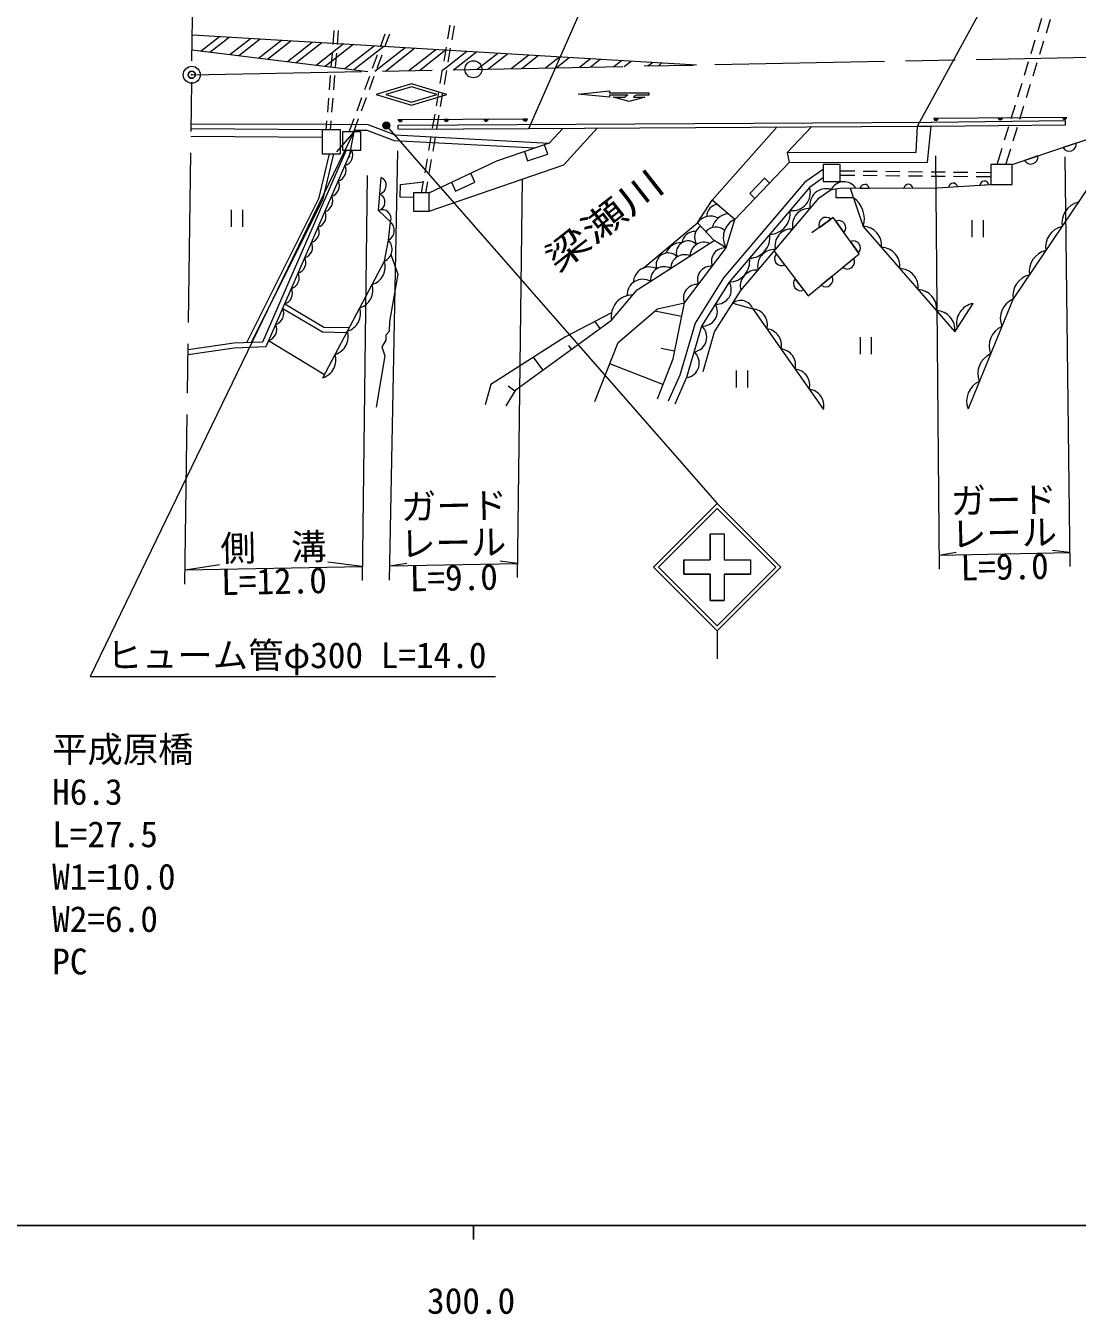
# Model space of a CAD drawing. Units: millimetres, scale not verified. Extents: x 40000 to 680000, y 20000 to 380000.
# Drawn here: x 336342 to 410716, y 198715 to 289838 of the extents above; entities that cross this region are included whole.
import ezdxf
from ezdxf.enums import TextEntityAlignment as Align

# ---------------------------------------------------------------- set-up
doc = ezdxf.new("R2010")
doc.units = ezdxf.units.MM
doc.header["$LTSCALE"] = 1000
doc.header["$PDMODE"] = 32
doc.header["$PDSIZE"] = 500
doc.linetypes.add('CHAIN', pattern=[18.5, 12, -1.5, 3.5, -1.5])
for name, color, linetype, lineweight in [('M-BGD', 7, 'Continuous', 13), ('M-BMK', 2, 'CHAIN', 13), ('M-BMK-SRVR', 3, 'Continuous', 13), ('M-STR-HTXT', 7, 'Continuous', 13), ('M-STR-STR1', 1, 'Continuous', 13), ('M-STR-STRC', 7, 'Continuous', 13), ('M-TTL-BAND', 7, 'Continuous', 25)]:
    doc.layers.add(name, color=color, linetype=linetype, lineweight=lineweight)
doc.layers.add('M-BMK-HTXT', color=7, linetype='Continuous')
doc.layers.add('M-OTRS', color=6, linetype='Continuous')
doc.styles.add('ＭＳ ゴシック', font='')
doc.styles.get('ＭＳ ゴシック').set_extended_font_data('MS Gothic')

msp = doc.modelspace()

# ---------------------------------------------------------------- hatches: boundary and pattern name
at = {"layer": 'M-BGD'}
for points in [[(362682, 283217), (362982, 283218, -0.41421), (362833, 283067, -0.41421)], [(365943, 283228), (366243, 283229, -0.41421), (366093, 283079, -0.41421)], [(368756, 283238), (369056, 283239, -0.41421), (368906, 283089, -0.41421)], [(371521, 283248), (371821, 283249, -0.41421), (371672, 283098, -0.41421)], [(400876, 283296), (400576, 283293, 0.41464), (400727, 283144, 0.41464)], [(405422, 283335), (405122, 283333, 0.41464), (405273, 283184, 0.41464)], [(409968, 283375), (409668, 283372, 0.41464), (409819, 283223, 0.41464)]]:
    msp.add_hatch(color=256, dxfattribs=at).paths.add_polyline_path(points)
at = {"layer": 'M-STR-HTXT'}
msp.add_hatch(color=256, dxfattribs=at).paths.add_polyline_path([(362066, 282901, -1), (361626, 282662, -1)])

# ---------------------------------------------------------------- linework, layer by layer
at = {"layer": 'M-BGD'}
for p, q in [((366198, 288904), (366366, 289890)), ((366493, 288850), (366661, 289835)), ((407924, 289408), (408218, 290364)), ((408534, 289349), (408827, 290305)), ((358082, 288508), (358162, 289504)), ((358383, 288508), (358463, 289504)), ((361429, 288339), (361773, 289277)), ((361748, 288339), (362093, 289277)), ((365929, 287327), (366097, 288313)), ((366224, 287273), (366392, 288258)), ((407455, 287878), (407748, 288834)), ((408064, 287820), (408358, 288776)), ((357954, 286913), (358034, 287910)), ((358255, 286913), (358335, 287910)), ((360877, 286837), (361222, 287775)), ((361197, 286837), (361541, 287776)), ((406985, 286349), (407279, 287305)), ((407595, 286290), (407888, 287246)), ((357826, 285318), (357906, 286315)), ((358127, 285318), (358207, 286315)), ((360326, 285335), (360670, 286274)), ((360645, 285335), (360990, 286274)), ((365659, 285750), (365828, 286735)), ((365954, 285695), (366123, 286681)), ((406515, 284819), (406809, 285775)), ((407125, 284761), (407419, 285717)), ((357697, 283723), (357778, 284720)), ((357998, 283723), (358079, 284720)), ((359774, 283833), (360119, 284772)), ((360094, 283833), (360438, 284772)), ((365390, 284173), (365558, 285158)), ((365685, 284118), (365853, 285104)), ((365121, 282595), (365289, 283581)), ((365416, 282541), (365584, 283527)), ((406046, 283290), (406339, 284246)), ((406655, 283231), (406949, 284187)), ((357309, 282489), (348035, 282555)), ((357630, 282880), (348039, 282855)), ((358609, 282489), (357309, 282489)), ((357309, 282489), (357309, 280789)), ((357598, 282489), (357649, 283125)), ((357899, 282489), (357950, 283125)), ((358609, 280789), (358609, 282489)), ((359225, 282336), (359567, 283270)), ((359544, 282337), (359887, 283270)), ((362682, 283217), (371821, 283249)), ((362682, 283217), (362982, 283218)), ((362685, 282517), (362683, 282817)), ((362685, 282517), (371923, 282569)), ((365943, 283228), (366243, 283229)), ((368756, 283238), (369056, 283239)), ((371521, 283248), (371821, 283249)), ((400576, 283293), (409968, 283375)), ((405576, 281760), (405870, 282716)), ((406186, 281702), (406479, 282657)), ((409892, 282839), (409889, 283139)), ((357309, 281939), (348028, 282005)), ((364851, 281018), (365020, 282004)), ((365147, 280964), (365315, 281950)), ((357309, 280789), (358609, 280789)), ((371613, 280941), (371840, 280278)), ((371840, 280278), (373259, 280764)), ((373259, 280764), (373032, 281427)), ((405041, 280019), (405400, 281187)), ((405669, 280019), (406010, 281128)), ((410650, 281539), (409710, 281224)), ((364582, 279441), (364751, 280427)), ((364877, 279387), (365046, 280372)), ((407930, 280629), (406990, 280315)), ((364341, 278029), (364481, 278850)), ((368109, 278772), (367812, 279406)), ((388589, 279056), (387550, 277973)), ((388949, 278710), (388589, 279056)), ((393940, 279579), (394973, 279569)), ((393940, 279279), (394973, 279269)), ((395573, 279563), (396573, 279552)), ((395573, 279263), (396573, 279252)), ((397173, 279546), (398173, 279536)), ((397173, 279246), (398173, 279236)), ((398773, 279529), (399772, 279519)), ((398773, 279229), (399772, 279219)), ((400372, 279513), (401372, 279502)), ((400372, 279213), (401372, 279202)), ((401972, 279496), (402972, 279486)), ((401972, 279196), (402972, 279186)), ((403572, 279479), (404605, 279469)), ((403572, 279179), (404605, 279169)), ((364646, 278029), (364776, 278795)), ((366453, 278771), (366750, 278137)), ((366750, 278137), (368109, 278772)), ((387550, 277973), (387911, 277627)), ((395373, 278356), (395999, 278358)), ((398451, 278364), (399076, 278366)), ((401626, 278424), (402250, 278464)), ((403836, 278568), (404461, 278609)), ((383848, 275894), (384905, 277508)), ((350876, 276811), (350876, 275611)), ((351676, 276811), (351676, 275611)), ((392480, 275573), (393285, 276149)), ((379991, 272681), (383848, 275894)), ((383848, 275894), (385030, 274643)), ((393633, 276021), (394209, 275216)), ((403264, 276092), (403264, 274892)), ((404064, 276092), (404064, 274892)), ((385888, 274122), (385030, 274643)), ((394667, 274576), (395243, 273771)), ((390031, 272923), (389433, 273714)), ((394903, 273379), (394138, 272749)), ((391369, 271152), (390772, 271942)), ((393374, 272119), (392610, 271488)), ((376970, 268431), (376603, 268936)), ((382728, 269266), (380836, 269649)), ((353521, 267578), (357468, 265186)), ((374945, 266964), (374762, 267216)), ((382232, 266816), (381286, 267007)), ((395351, 267813), (395351, 266613)), ((396151, 267813), (396151, 266613)), ((372921, 265497), (372261, 266407)), ((381411, 264461), (377656, 265936)), ((386583, 265465), (386583, 264265)), ((387383, 265465), (387383, 264265)), ((370942, 263990), (370461, 264360))]:
    msp.add_line(p, q, dxfattribs=at)
for points in [[(406105, 280019), (414488, 282823), (427281, 283304), (442735, 284822), (453813, 286213)], [(357630, 282880), (360532, 282856), (362482, 282114), (373367, 281541)], [(362683, 282817), (400403, 283032), (409889, 283139)], [(364868, 276729), (374412, 279996), (376759, 282597)], [(364868, 276729), (374412, 279996), (376759, 282597)], [(364868, 278029), (369671, 280276), (373388, 281548), (374322, 282583)], [(386491, 276147), (384905, 277508), (389461, 282669)], [(391929, 282683), (390195, 280875), (390195, 280875), (390348, 280168), (386491, 276147)], [(390195, 280875), (399329, 280891), (399418, 282726)], [(390348, 280168), (400113, 280185), (400372, 282732)], [(399418, 282726), (400405, 282732), (409892, 282839)], [(414488, 282823), (406177, 270516), (402994, 262742)], [(359591, 282464), (360456, 282457), (362398, 281718), (372353, 281194)], [(359393, 281037), (353326, 267130), (351080, 267041), (347821, 266572)], [(359011, 281036), (353093, 267471), (351048, 267390), (347825, 266926)], [(357805, 280789), (357050, 277610), (351948, 267425)], [(358113, 280789), (357334, 277507), (352291, 267439)], [(357343, 264949), (361706, 273194), (362001, 274668), (362137, 275980), (361288, 276766), (361474, 279112)], [(392740, 279684), (391449, 278775), (385702, 272002), (383680, 268812), (382615, 265128), (381787, 263283)], [(392740, 279073), (391789, 278403), (386106, 271705), (384140, 268604), (383085, 264955), (382243, 263078)], [(363768, 277692), (362829, 277709), (362846, 278607), (364474, 278808)], [(384253, 265394), (385061, 268189), (386913, 271111), (392469, 277659), (393316, 278255), (393949, 278352), (400812, 278370), (404605, 278619)], [(393632, 278304), (393637, 277689), (394871, 277701)], [(394645, 278354), (395578, 275652), (402057, 268199), (403363, 270201)], [(381015, 263453), (382123, 266273), (382927, 270246), (385888, 274122), (386491, 276147)], [(389287, 273908), (391689, 270729), (395293, 273701), (393454, 276270), (391951, 275194)], [(370311, 262969), (371023, 264121), (377779, 269017), (379590, 271162), (385030, 274643)], [(362171, 273659), (362660, 272270), (362068, 268912), (362043, 268214), (361820, 267951), (361806, 267594), (361530, 267128), (361734, 266504), (361128, 262863)], [(354514, 269854), (357326, 268181), (359038, 268152)], [(354655, 270177), (357425, 268529), (359221, 268499)], [(376599, 263259), (378250, 267441), (381026, 269812), (382927, 270246)], [(386348, 270219), (387768, 269821), (392759, 262704)], [(377779, 269547), (374462, 267824), (369232, 264456), (368847, 263020)]]:
    msp.add_lwpolyline(points, dxfattribs=at)
for points in [[(358734, 282336), (358734, 281036), (360034, 281037), (360034, 282337)], [(392740, 280030), (392740, 278830), (393940, 278829), (393940, 280029)], [(406105, 278619), (406105, 280019), (404605, 280019), (404605, 278619)], [(363768, 278029), (363768, 276729), (364868, 276729), (364868, 278029)]]:
    msp.add_lwpolyline(points, close=True, dxfattribs=at)
for centre, radius, start, end in [((362832, 283217), 150, 180.20219, 0.20219), ((366093, 283229), 150, 180.20219, 0.20219), ((368906, 283239), 150, 180.20219, 0.20219), ((371671, 283248), 150, 180.20219, 0.20219), ((400726, 283294), 150, 180.41329, 0.57935), ((405272, 283334), 150, 180.41329, 0.57935), ((409818, 283373), 150, 180.41329, 0.57935), ((358700, 280692), 773, 286.43597, 26.42325), ((410149, 281474), 505, 209.66532, 7.32351), ((358226, 279606), 773, 286.43597, 26.42325), ((407429, 280565), 505, 209.66532, 7.32351), ((357753, 278520), 773, 286.43597, 26.42325), ((361222, 278542), 623, 284.72791, 66.1937), ((404152, 278534), 318, 13.63849, 173.85623), ((361129, 277369), 623, 284.72791, 66.1937), ((390557, 278045), 1283, 263.19962, 16.17187), ((392954, 277162), 1152, 71.67669, 192.81898), ((394211, 277808), 1001, 33.15974, 153.46185), ((395686, 278302), 318, 10.04005, 170.25778), ((398764, 278310), 318, 10.04005, 170.25778), ((401941, 278390), 318, 13.63849, 173.85623), ((357279, 277435), 773, 286.43597, 26.42325), ((385319, 276384), 808, 93.1314, 182.2861), ((393803, 276186), 1854, 343.26114, 54.82152), ((411154, 275864), 1531, 103.63556, 188.2994), ((356805, 276349), 773, 286.43597, 26.42325), ((361561, 276210), 620, 338.24322, 116.14499), ((384765, 275274), 1107, 60.67594, 145.8999), ((386124, 275287), 1254, 94.04619, 167.18972), ((387109, 274861), 1427, 115.66649, 211.16088), ((388911, 276586), 1505, 272.30635, 7.06512), ((391731, 275745), 1165, 85.07039, 194.3011), ((392939, 275782), 505, 46.76078, 204.41897), ((356331, 275263), 773, 286.43597, 26.42325), ((361606, 275372), 807, 299.26682, 48.90632), ((383674, 274353), 940, 86.06958, 171.59531), ((384565, 274880), 923, 122.37872, 212.79979), ((385145, 274677), 921, 47.23741, 140.03833), ((390501, 274296), 1165, 85.07039, 194.3011), ((393841, 275562), 505, 316.76078, 114.41897), ((395536, 274306), 1346, 353.8151, 88.1856), ((410000, 274155), 1531, 103.63556, 188.2994), ((355858, 274177), 773, 286.43597, 26.42325), ((361329, 274036), 923, 294.1463, 43.25232), ((382687, 273353), 1139, 87.17809, 159.02487), ((383197, 273781), 841, 45.30881, 199.92322), ((384315, 273557), 977, 65.47459, 179.75745), ((387478, 274897), 1505, 272.30635, 7.06512), ((394876, 274117), 505, 316.76078, 114.41897), ((355384, 273091), 773, 286.43597, 26.42325), ((381777, 272925), 849, 42.12376, 198.95239), ((382933, 272672), 977, 65.47459, 179.75745), ((385797, 273169), 958, 84.524, 200.7105), ((386045, 273209), 1505, 272.30635, 7.06512), ((389272, 272848), 1165, 85.07039, 194.3011), ((389810, 273377), 505, 138.24801, 295.9062), ((394459, 273139), 505, 230.67506, 28.33325), ((396831, 272816), 1346, 353.8151, 88.1856), ((408846, 272446), 1531, 103.63556, 188.2994), ((360470, 272792), 1299, 286.22615, 17.99302), ((380450, 271646), 1132, 62.42786, 178.19773), ((381486, 271849), 950, 60.40821, 184.8238), ((384810, 271877), 958, 84.524, 200.7105), ((388043, 271399), 1165, 85.07039, 194.3011), ((398127, 271325), 1346, 353.8151, 88.1856), ((354910, 272005), 773, 286.43597, 26.42325), ((379997, 270773), 1134, 61.44393, 181.40914), ((385214, 271184), 1033, 264.97254, 30.28544), ((391148, 271606), 505, 138.24801, 295.9062), ((392930, 271879), 505, 230.67506, 28.33325), ((407692, 270737), 1531, 103.63556, 188.2994), ((354436, 270919), 773, 286.43597, 26.42325), ((359598, 271143), 1299, 286.22615, 17.99302), ((379276, 269283), 1520, 89.59649, 190.06306), ((383822, 270585), 958, 84.524, 200.7105), ((399423, 269834), 1346, 353.8151, 88.1856), ((353788, 269493), 810, 286.43597, 26.42325), ((358725, 269495), 1299, 286.22615, 17.99302), ((384231, 269633), 1033, 264.97254, 30.28544), ((386908, 269484), 924, 21.38645, 127.27336), ((387656, 268681), 1146, 345.68455, 84.40177), ((403597, 268802), 1418, 99.50047, 194.28274), ((406795, 269129), 1519, 114.00198, 201.46799), ((400719, 268344), 1346, 353.8151, 88.1856), ((353292, 268356), 810, 286.43597, 26.42325), ((357852, 267846), 1299, 286.22615, 17.99302), ((383472, 267809), 1039, 277.79708, 49.94028), ((388654, 267258), 1146, 345.68455, 84.40177), ((405999, 267185), 1519, 114.00198, 201.46799), ((356980, 266197), 1299, 286.22615, 17.99302), ((382944, 265985), 1039, 277.79708, 49.94028), ((389652, 265834), 1146, 345.68455, 84.40177), ((405203, 265241), 1519, 114.00198, 201.46799), ((390650, 264411), 1146, 345.68455, 84.40177), ((404408, 263298), 1519, 114.00198, 201.46799), ((391649, 262987), 1146, 345.68455, 84.40177)]:
    msp.add_arc(centre, radius, start, end, dxfattribs=at)
at = {"layer": 'M-BMK'}
for p, q in [((347603, 250355), (348558, 321592)), ((348086, 286371), (419461, 287762))]:
    msp.add_line(p, q, dxfattribs=at)
at = {"layer": 'M-BMK-SRVR'}
for centre in [(368003, 286759), (348086, 286371)]:
    msp.add_circle(centre, 600, dxfattribs=at)
at = {"layer": 'M-OTRS'}
msp.add_point((348086, 286371), dxfattribs=at)
msp.add_point((348086, 286371), dxfattribs=at)
at = {"layer": 'M-STR-HTXT'}
for p, q in [((361846, 282782), (385249, 256056)), ((359544, 282337), (340899, 243808)), ((359544, 282337), (358328, 280925)), ((359544, 282337), (359192, 280507)), ((362641, 280999), (362057, 250640)), ((400700, 280635), (400954, 251407)), ((409836, 280573), (410186, 251589)), ((360488, 279241), (360134, 250602)), ((371445, 278981), (371109, 250818)), ((400945, 252407), (402157, 252602)), ((400945, 252407), (410174, 252589)), ((410174, 252589), (408955, 252736)), ((347617, 251355), (350041, 251745)), ((347617, 251355), (360147, 251602)), ((360147, 251602), (357709, 251896)), ((362076, 251641), (363288, 251835)), ((362076, 251641), (371121, 251819)), ((371121, 251819), (369902, 251966)), ((340899, 243808), (369564, 243808))]:
    msp.add_line(p, q, dxfattribs=at)
msp.add_circle((361846, 282782), 250, dxfattribs=at)
at = {"layer": 'M-STR-STR1'}
for p, q in [((371923, 282569), (376997, 294079)), ((399418, 282726), (405361, 293605)), ((371923, 282569), (399418, 282726))]:
    msp.add_line(p, q, dxfattribs=at)
at = {"layer": 'M-STR-STRC'}
for p, q in [((348124, 289194), (383774, 287067)), ((348741, 288056), (350050, 289079)), ((349373, 287979), (350728, 289039)), ((350777, 287807), (352236, 288949)), ((351409, 287730), (352915, 288908)), ((348110, 288133), (360539, 286614)), ((352812, 287558), (354423, 288818)), ((353444, 287481), (355102, 288778)), ((354848, 287310), (356610, 288688)), ((355479, 287232), (357288, 288647)), ((356883, 287061), (358796, 288557)), ((357515, 286984), (359475, 288517)), ((358919, 286812), (360983, 288427)), ((359550, 286735), (361662, 288386)), ((361031, 286624), (363170, 288296)), ((361780, 286638), (363848, 288256)), ((363445, 286671), (365356, 288166)), ((364194, 286685), (366035, 288125)), ((365859, 286718), (367543, 288035)), ((366608, 286732), (368222, 287995)), ((368272, 286765), (369730, 287905)), ((369021, 286779), (370408, 287864)), ((370686, 286812), (371917, 287774)), ((371435, 286826), (372595, 287734)), ((373100, 286859), (374103, 287644)), ((373849, 286873), (374782, 287603)), ((375513, 286906), (376290, 287513)), ((376262, 286920), (376969, 287473)), ((377927, 286953), (378477, 287383)), ((378676, 286967), (379155, 287342)), ((380340, 287000), (380663, 287252)), ((381090, 287014), (381342, 287212)), ((380749, 251556), (385249, 256056)), ((389749, 251556), (385249, 256056)), ((381103, 251556), (385249, 255703)), ((389396, 251556), (385249, 255703)), ((384751, 253916), (384750, 252056)), ((384751, 253916), (385751, 253916)), ((385751, 253916), (385750, 252056)), ((380749, 251556), (385249, 247056)), ((381103, 251556), (385249, 247409)), ((382889, 252056), (384750, 252056)), ((382889, 252056), (382889, 251056)), ((385249, 247409), (389396, 251556)), ((385249, 247056), (389749, 251556)), ((385750, 252056), (387609, 252056)), ((387609, 252056), (387609, 251056)), ((382889, 251056), (384750, 251056)), ((384750, 251056), (384749, 249196)), ((385750, 251056), (385749, 249196)), ((385750, 251056), (387609, 251056)), ((384749, 249196), (385749, 249196)), ((385249, 247056), (385249, 245056))]:
    msp.add_line(p, q, dxfattribs=at)
for points in [[(363623, 284231), (366123, 284981), (363623, 285731), (361123, 284981)], [(363623, 284431), (365427, 284981), (363623, 285531), (361819, 284981)], [(382889, 252056), (384750, 252056), (384751, 253916), (385751, 253916), (385750, 252056), (387609, 252056), (387609, 251056), (385750, 251056), (385749, 249196), (384749, 249196), (384750, 251056), (382889, 251056)]]:
    msp.add_lwpolyline(points, close=True, dxfattribs=at)
for points in [[(378921, 284936), (377621, 284936), (377621, 284786), (375421, 285011), (377621, 285236), (377621, 285086), (380421, 285086), (380421, 284936), (379550, 284936)], [(379321, 284786), (380121, 284786), (379021, 284486), (377921, 284786), (378721, 284786)]]:
    msp.add_lwpolyline(points, dxfattribs=at)
for centre, radius, start, end in [((379417, 284067), 1000, 119.68914, 134.05065), ((379699, 284459), 500, 107.34204, 139.11504)]:
    msp.add_arc(centre, radius, start, end, dxfattribs=at)
at = {"layer": 'M-TTL-BAND'}
for p, q in [((40000, 205000), (579000, 205000)), ((368000, 205000), (368000, 204000))]:
    msp.add_line(p, q, dxfattribs=at)

# ---------------------------------------------------------------- texts
at = {"layer": 'M-BMK-HTXT', "style": 'ＭＳ ゴシック', "width": 1.3}
msp.add_text('梁瀬川', height=1833, rotation=38.089, dxfattribs=at).set_placement((374308, 271900), align=Align.BOTTOM_LEFT)
at = {"layer": 'M-STR-HTXT', "style": 'ＭＳ ゴシック'}
for s, p in [('ガード', (366661, 254411)), ('ガード', (405541, 254822)), ('レール', (366605, 251805)), ('レール', (405566, 252498)), ('側\u3000溝', (353888, 251479))]:
    msp.add_text(s, height=1833, rotation=1.13, dxfattribs=at).set_placement(p, align=Align.BOTTOM_CENTER)
for s, p in [('L=9.0', (405560, 252498)), ('L=12.0', (353882, 251479)), ('L=9.0', (366598, 251730))]:
    msp.add_text(s, height=1833, rotation=1.13, dxfattribs=at).set_placement(p, align=Align.TOP_CENTER)
msp.add_text('ヒューム管φ300 L=14.0', height=1833, dxfattribs=at).set_placement((342064, 243858), align=Align.BOTTOM_LEFT)
for s, p in [('平成原橋', (338205, 237194)), ('H6.3', (338206, 234194)), ('L=27.5', (338207, 231194)), ('W1=10.0', (338209, 228194)), ('W2=6.0', (338210, 225194)), ('PC', (338211, 222194))]:
    msp.add_text(s, height=1833, rotation=0.02, dxfattribs=at).set_placement(p, align=Align.BOTTOM_LEFT)
at = {"layer": 'M-TTL-BAND', "style": 'ＭＳ ゴシック'}
msp.add_text('300.0', height=1833, dxfattribs=at).set_placement((367844, 198195), align=Align.BOTTOM_CENTER)

doc.saveas('drawing.dxf')
